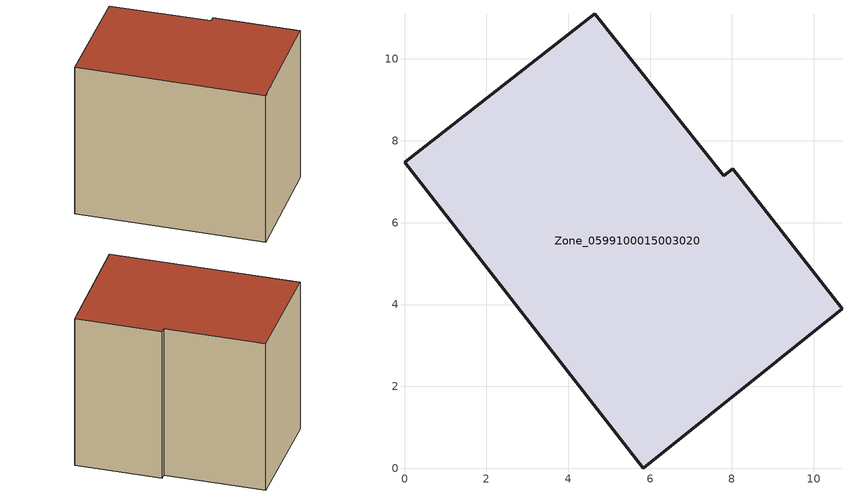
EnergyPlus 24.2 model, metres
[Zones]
Zone_0599100015003020
 floor ground (C_G): 5.83,0 0,7.47 4.65,11.11 7.8,7.15 8.02,7.31 10.69,3.89 z0.78
 wall outside (C_F): 8.02,7.31 7.8,7.15 4.65,11.11 0,7.47 5.83,0 10.69,3.89 8.02,7.31 z0.78:8.92
 roof outside (C_R): 5.83,0 10.69,3.89 8.02,7.31 7.8,7.15 4.65,11.11 0,7.47 z8.92
[BUILDING]
Pand.0599100015003020: North Axis=0; Terrain=City; Loads Convergence Tolerance Value=0.04; Temperature Convergence Tolerance Value=0.4; Solar Distribution=FullExterior; Maximum Number of Warmup Days=25; Minimum Number of Warmup Days=1
[Site:Location]
Rotterdam.The.Hague.AP_ZH_NLD Design_Conditions: Latitude=51.96; Longitude=4.45; Time Zone=1; Elevation=-4.5
[SITE:GROUNDTEMPERATURE:BUILDINGSURFACE]
18, 18, 18, 18, 18, 18, 18, 18, 18, 18, 18, 18
[MATERIAL] Thermal Absorptance=0.9; Solar Absorptance=0.7; Visible Absorptance=0.7
Name | Roughness | Thickness | Conductivity | Density | Specific Heat
G.TI.1975-1991 | MediumSmooth | 0.15 | 0.288461 | 540 | 1210
F.TI.1975-1991 | Rough | 0.3 | 0.230769 | 1920 | 840
R.TI.1975-1991 | MediumRough | 0.2 | 0.153846 | 1500 | 1000
[CONSTRUCTION]
C_G: G.TI.1975-1991
C_F: F.TI.1975-1991
C_R: R.TI.1975-1991
[ZONE]
Zone_0599100015003020: Type=1; Multiplier=1; Ceiling Height=Autocalculate; Volume=Autocalculate; Floor Area=autocalculate; Part of Total Floor Area=Yes
[ZONEINFILTRATION:DESIGNFLOWRATE]
Infil_Zone_0599100015003020: Zone or ZoneList or Space or SpaceList=Zone_0599100015003020; Schedule=AlwaysOn; Design Flow Rate Calculation Method=Flow/Area; Flow Rate per Floor Area=0.003; Constant Term Coefficient=1; Temperature Term Coefficient=0; Velocity Term Coefficient=0; Velocity Squared Term Coefficient=0
[HVACTEMPLATE:ZONE:IDEALLOADSAIRSYSTEM]
Zone_0599100015003020: Maximum Heating Supply Air Temperature=50; Minimum Cooling Supply Air Temperature=13; Maximum Heating Supply Air Humidity Ratio=0.0156; Minimum Cooling Supply Air Humidity Ratio=0.0077; Heating Limit=NoLimit; Cooling Limit=NoLimit; Dehumidification Control Type=ConstantSensibleHeatRatio; Cooling Sensible Heat Ratio=0.7; Dehumidification Setpoint=60; Humidification Control Type=None; Humidification Setpoint=30; Outdoor Air Method=None; Outdoor Air Flow Rate per Person=0.00944; Outdoor Air Flow Rate per Zone Floor Area=0; Outdoor Air Flow Rate per Zone=0; Demand Controlled Ventilation Type=None; Outdoor Air Economizer Type=NoEconomizer; Heat Recovery Type=None; Sensible Heat Recovery Effectiveness=0.7; Latent Heat Recovery Effectiveness=0.65
[ZONECONTROL:THERMOSTAT]
ThermostatControl_Zone_0599100015003020: Zone or ZoneList=Zone_0599100015003020; Control Type Schedule=DualSetpointControlType; Control 1=Thermostat_Zone_0599100015003020; Temperature Difference Between Cutout And Setpoint=0
[THERMOSTATSETPOINT:DUALSETPOINT]
Thermostat_Zone_0599100015003020: Heating Setpoint Temperature Schedule=HeatingSetpoint_Zone_0599100015003020; Cooling Setpoint Temperature Schedule=CoolingSetpoint_Zone_0599100015003020
[SCHEDULE:COMPACT]
HeatingSetpoint_Zone_0599100015003020: Through: 12/31, For: AllDays, Until: 24:00, 21
CoolingSetpoint_Zone_0599100015003020: Through: 12/31, For: AllDays, Until: 24:00, 24
DualSetpointControlType: Through: 12/31, For: AllDays, Until: 24:00, 4
AlwaysOn: Through: 12/31, For: AllDays, Until: 24:00, 1
